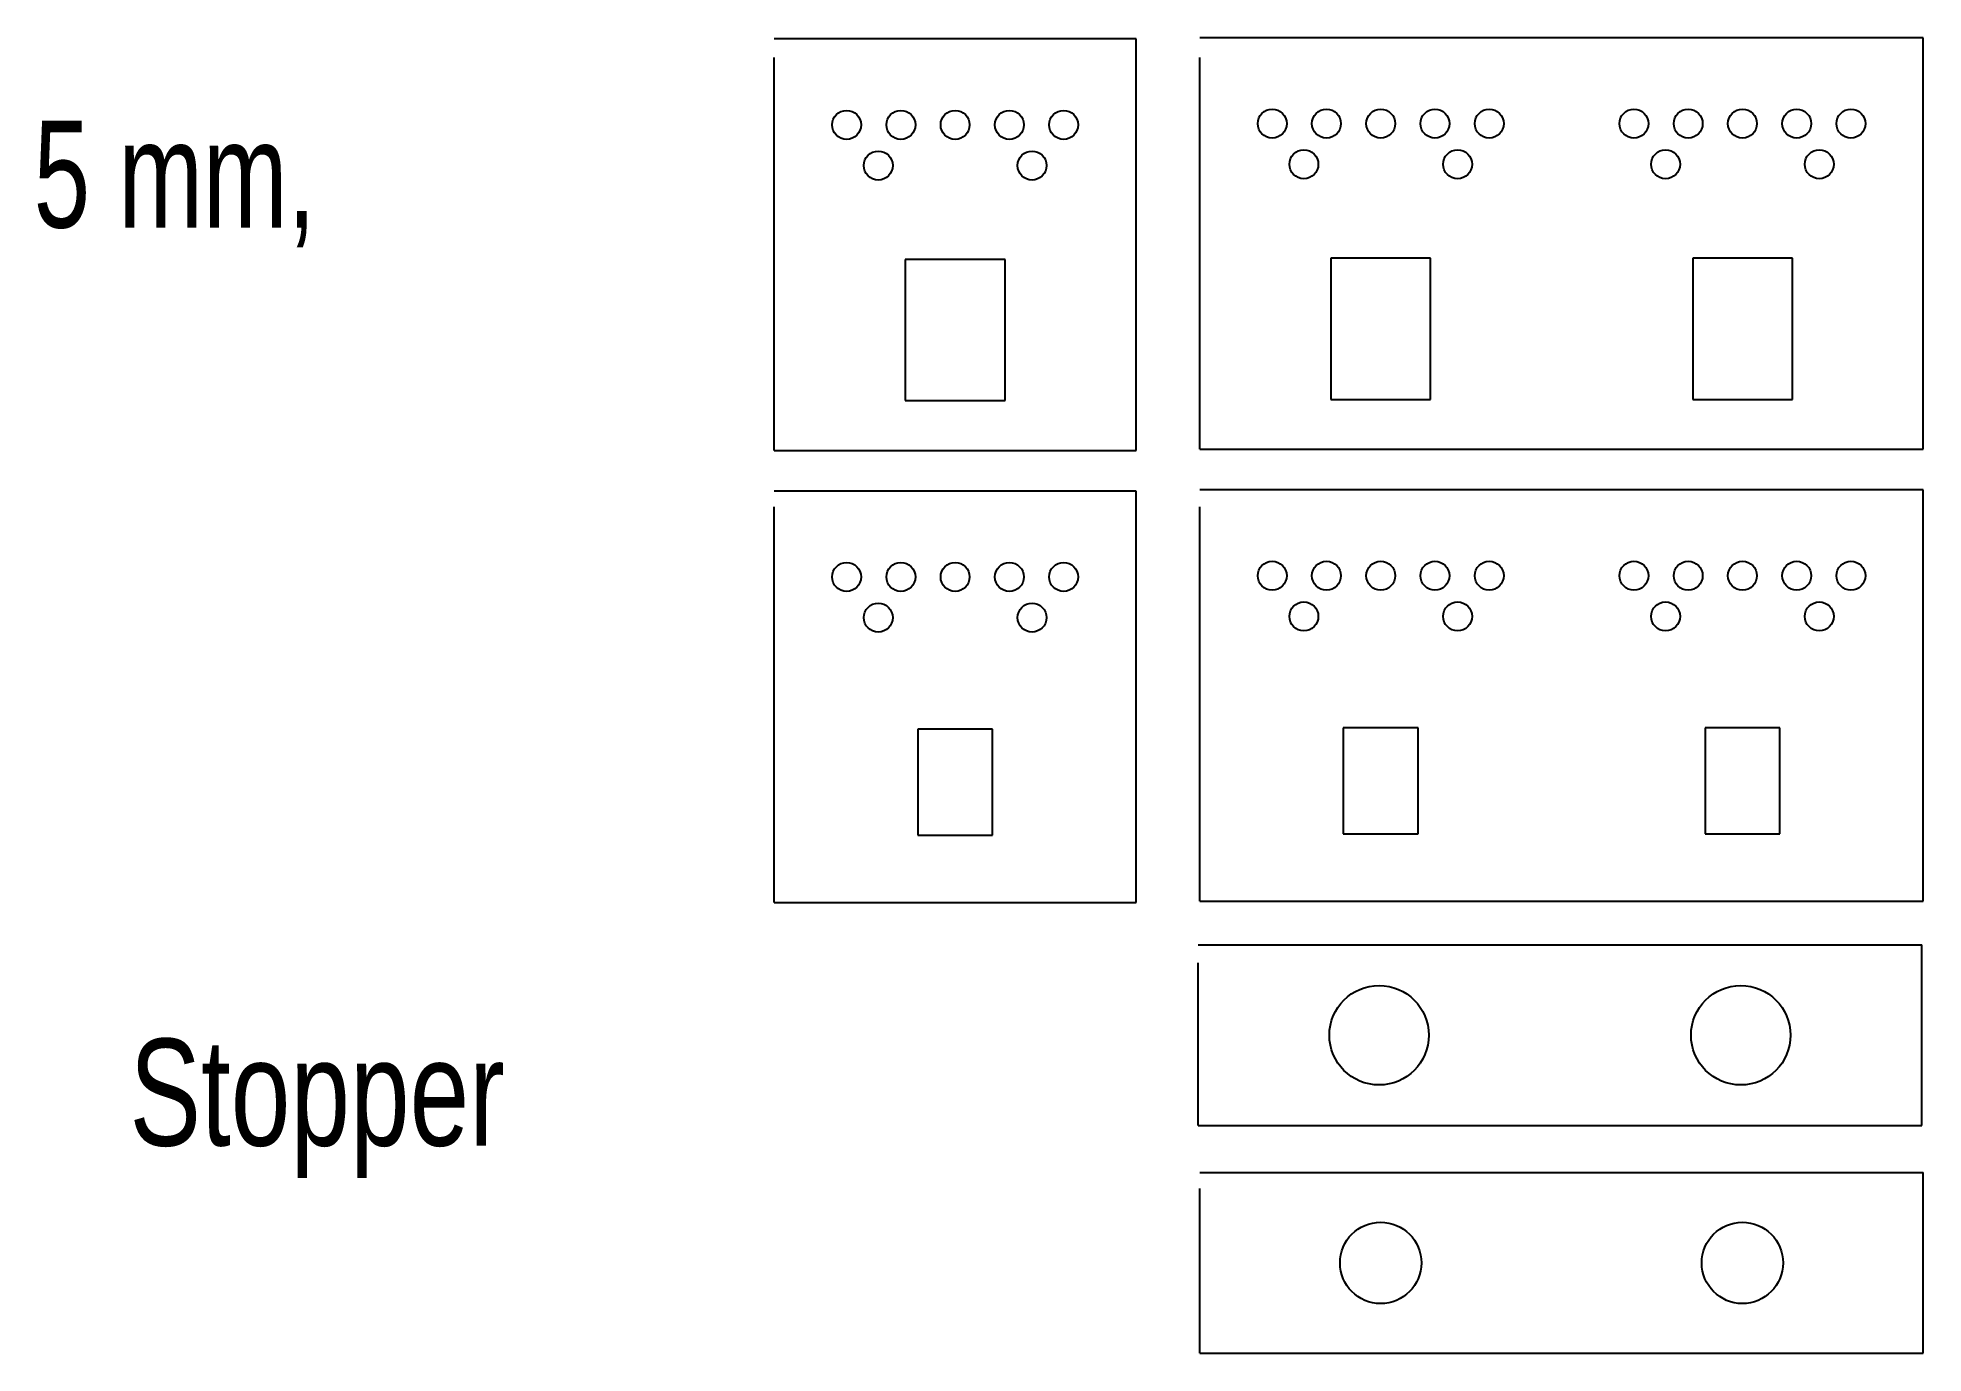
# Model space of a CAD drawing. Header units: millimetres. Extents: x -92 to 13, y -60 to 13.
import ezdxf

# ---------------------------------------------------------------- set-up
doc = ezdxf.new("R2010")
doc.units = ezdxf.units.MM
doc.layers.add('215', color=219, linetype='Continuous')
doc.layers.add('SLD-0', color=18, linetype='Continuous')
doc.styles.add('SLDTEXTSTYLE0', font='TXT', dxfattribs={"width": 0.710611})
doc.styles.add('SLDTEXTSTYLE1', font='TXT', dxfattribs={"width": 0.75})

msp = doc.modelspace()

# ---------------------------------------------------------------- linework, layer by layer
at = {"layer": '215', "linetype": 'Continuous'}
for p, q in [((-31.01, 13.11), (-51.01, 13.11)), ((-31.01, -9.64), (-31.01, 13.11)), ((-31.01, -9.64), (-31.01, 13.11)), ((-7.48, 13.18), (-27.48, 13.18)), ((12.52, 13.18), (-7.48, 13.18)), ((12.52, -9.57), (12.52, 13.18)), ((12.52, -9.57), (12.52, 13.18)), ((-51.01, -9.64), (-31.01, -9.64)), ((-27.48, -9.57), (-7.48, -9.57)), ((-7.48, -9.57), (12.52, -9.57)), ((-31.01, -11.89), (-51.01, -11.89)), ((-31.01, -34.64), (-31.01, -11.89)), ((-31.01, -34.64), (-31.01, -11.89)), ((-7.48, -11.82), (-27.48, -11.82)), ((12.52, -11.82), (-7.48, -11.82)), ((12.52, -34.57), (12.52, -11.82)), ((12.52, -34.57), (12.52, -11.82)), ((-51.01, -34.64), (-31.01, -34.64)), ((-27.48, -34.57), (-7.48, -34.57)), ((-7.48, -34.57), (12.52, -34.57)), ((12.43, -46.98), (12.43, -36.98)), ((12.43, -46.98), (12.43, -36.98)), ((-27.57, -46.98), (-7.57, -46.98)), ((-7.57, -46.98), (12.43, -46.98)), ((12.52, -59.57), (12.52, -49.57)), ((12.52, -59.57), (12.52, -49.57)), ((-27.48, -59.57), (-7.48, -59.57)), ((-7.48, -59.57), (12.52, -59.57))]:
    msp.add_line(p, q, dxfattribs=at)
at = {"layer": '215', "color": 2, "linetype": 'Continuous'}
for p, q in [((-38.25, 0.92), (-43.77, 0.92)), ((-43.77, 0.92), (-43.77, -6.89)), ((-38.25, -6.89), (-38.25, 0.92)), ((-14.72, 0.99), (-20.23, 0.99)), ((-20.23, 0.99), (-20.23, -6.82)), ((-14.72, -6.82), (-14.72, 0.99)), ((5.28, 0.99), (-0.23, 0.99)), ((-0.23, 0.99), (-0.23, -6.82)), ((5.28, -6.82), (5.28, 0.99)), ((-43.77, -6.89), (-38.25, -6.89)), ((-20.23, -6.82), (-14.72, -6.82)), ((-0.23, -6.82), (5.28, -6.82)), ((-15.41, -24.99), (-19.55, -24.99)), ((-19.55, -24.99), (-19.55, -30.84)), ((-15.41, -30.84), (-15.41, -24.99)), ((4.59, -24.99), (0.45, -24.99)), ((0.45, -24.99), (0.45, -30.84)), ((4.59, -30.84), (4.59, -24.99)), ((-38.94, -25.05), (-43.08, -25.05)), ((-43.08, -25.05), (-43.08, -30.91)), ((-38.94, -30.91), (-38.94, -25.05)), ((-43.08, -30.91), (-38.94, -30.91)), ((-19.55, -30.84), (-15.41, -30.84)), ((0.45, -30.84), (4.59, -30.84))]:
    msp.add_line(p, q, dxfattribs=at)
at = {"layer": 'SLD-0'}
for p, q in [((-51.01, -9.64), (-51.01, 12.09)), ((-27.48, -9.57), (-27.48, 12.09)), ((-51.01, -34.64), (-51.01, -12.76)), ((-27.48, -34.57), (-27.48, -12.76)), ((-27.57, -46.98), (-27.57, -37.97)), ((-27.48, -59.57), (-27.48, -50.45))]:
    msp.add_line(p, q, dxfattribs=at)
at = {"layer": 'SLD-0', "color": 179, "linetype": 'Continuous'}
for p, q in [((-27.57, -36.98), (-7.57, -36.98)), ((-7.57, -36.98), (12.43, -36.98)), ((-27.48, -49.57), (-7.48, -49.57)), ((-7.48, -49.57), (12.52, -49.57))]:
    msp.add_line(p, q, dxfattribs=at)
at = {"layer": 'SLD-0', "color": 2, "linetype": 'Continuous'}
for centre, radius in [((-47.01, 8.36), 0.8), ((-44.01, 8.36), 0.8), ((-41.01, 8.36), 0.8), ((-38.01, 8.36), 0.8), ((-35.01, 8.36), 0.8), ((-23.48, 8.43), 0.8), ((-20.48, 8.43), 0.8), ((-17.48, 8.43), 0.8), ((-14.48, 8.43), 0.8), ((-11.48, 8.43), 0.8), ((-3.48, 8.43), 0.8), ((-0.48, 8.43), 0.8), ((2.52, 8.43), 0.8), ((5.52, 8.43), 0.8), ((8.52, 8.43), 0.8), ((-45.26, 6.11), 0.8), ((-36.76, 6.11), 0.8), ((-21.73, 6.18), 0.8), ((-13.23, 6.18), 0.8), ((-1.73, 6.18), 0.8), ((6.77, 6.18), 0.8), ((-47.01, -16.64), 0.8), ((-44.01, -16.64), 0.8), ((-41.01, -16.64), 0.8), ((-38.01, -16.64), 0.8), ((-35.01, -16.64), 0.8), ((-23.48, -16.57), 0.8), ((-20.48, -16.57), 0.8), ((-17.48, -16.57), 0.8), ((-14.48, -16.57), 0.8), ((-11.48, -16.57), 0.8), ((-3.48, -16.57), 0.8), ((-0.48, -16.57), 0.8), ((2.52, -16.57), 0.8), ((5.52, -16.57), 0.8), ((8.52, -16.57), 0.8), ((-45.26, -18.89), 0.8), ((-36.76, -18.89), 0.8), ((-21.73, -18.82), 0.8), ((-13.23, -18.82), 0.8), ((-1.73, -18.82), 0.8), ((6.77, -18.82), 0.8), ((-17.57, -41.98), 2.75), ((2.43, -41.98), 2.75), ((-17.48, -54.57), 2.25), ((2.52, -54.57), 2.25)]:
    msp.add_circle(centre, radius, dxfattribs=at)

# ---------------------------------------------------------------- texts
at = {"layer": 'SLD-0', "color": 179, "char_height": 5.909, "attachment_point": 1}
for s, insert, style in [('5 mm,', (-91.96, 8.59), 'SLDTEXTSTYLE0'), ('Stopper', (-86.66, -42.18), 'SLDTEXTSTYLE1')]:
    msp.add_mtext(s, dxfattribs=dict(at, insert=insert, style=style))

doc.saveas('drawing.dxf')
